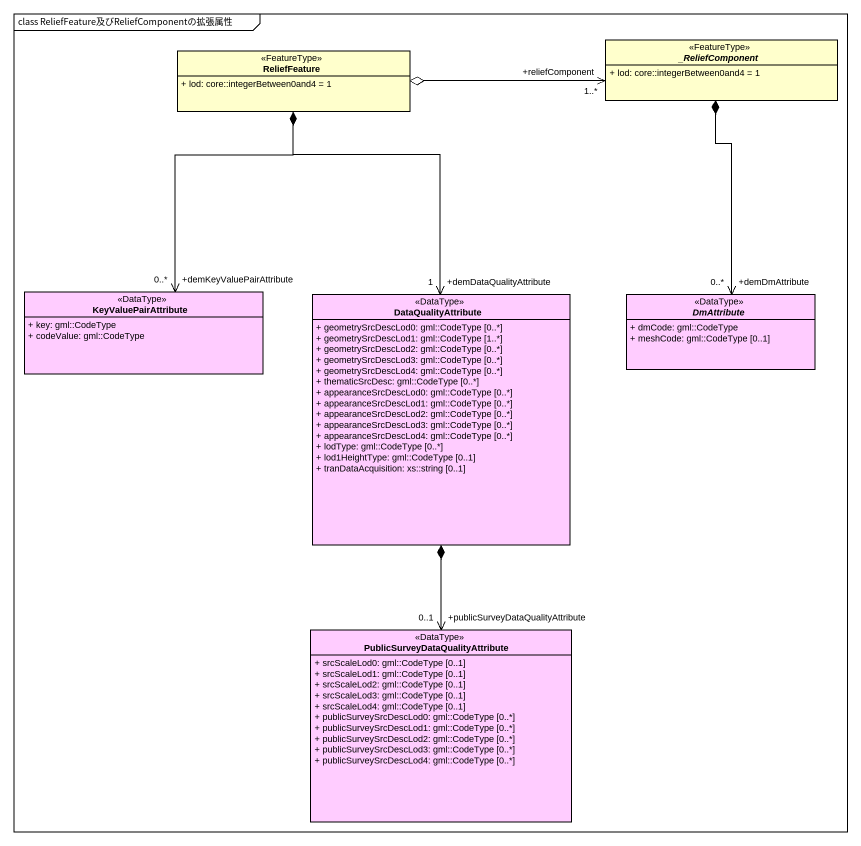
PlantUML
@startuml
mainframe class ReliefFeature及びReliefComponentの拡張属性
hide circle
hide empty members
skinparam classAttributeIconSize 0
class ReliefFeature <<FeatureType>> #FFFFCC {
  + lod: core::integerBetween0and4 = 1
}
abstract class "_ReliefComponent" as ReliefComponent <<FeatureType>> #FFFFCC {
  + lod: core::integerBetween0and4 = 1
}
class KeyValuePairAttribute <<DataType>> #FFCCFF {
  + key: gml::CodeType
  + codeValue: gml::CodeType
}
class DataQualityAttribute <<DataType>> #FFCCFF {
  + geometrySrcDescLod0: gml::CodeType [0..*]
  + geometrySrcDescLod1: gml::CodeType [1..*]
  + geometrySrcDescLod2: gml::CodeType [0..*]
  + geometrySrcDescLod3: gml::CodeType [0..*]
  + geometrySrcDescLod4: gml::CodeType [0..*]
  + thematicSrcDesc: gml::CodeType [0..*]
  + appearanceSrcDescLod0: gml::CodeType [0..*]
  + appearanceSrcDescLod1: gml::CodeType [0..*]
  + appearanceSrcDescLod2: gml::CodeType [0..*]
  + appearanceSrcDescLod3: gml::CodeType [0..*]
  + appearanceSrcDescLod4: gml::CodeType [0..*]
  + lodType: gml::CodeType [0..*]
  + lod1HeightType: gml::CodeType [0..1]
  + tranDataAcquisition: xs::string [0..1]
}
abstract class DmAttribute <<DataType>> #FFCCFF {
  + dmCode: gml::CodeType
  + meshCode: gml::CodeType [0..1]
}
class "PublicSurveyDataQualityAttribute" as PublicSurveyDataQualityAttri <<DataType>> #FFCCFF {
  + srcScaleLod0: gml::CodeType [0..1]
  + srcScaleLod1: gml::CodeType [0..1]
  + srcScaleLod2: gml::CodeType [0..1]
  + srcScaleLod3: gml::CodeType [0..1]
  + srcScaleLod4: gml::CodeType [0..1]
  + publicSurveySrcDescLod0: gml::CodeType [0..*]
  + publicSurveySrcDescLod1: gml::CodeType [0..*]
  + publicSurveySrcDescLod2: gml::CodeType [0..*]
  + publicSurveySrcDescLod3: gml::CodeType [0..*]
  + publicSurveySrcDescLod4: gml::CodeType [0..*]
}
ReliefComponent "+reliefComponent\n1..*" <-left-o ReliefFeature
KeyValuePairAttribute "+demKeyValuePairAttribute\n0..*" <-up-* ReliefFeature
DataQualityAttribute "+demDataQualityAttribute\n1" <-up-* ReliefFeature
DmAttribute "+demDmAttribute\n0..*" <-up-* ReliefComponent
PublicSurveyDataQualityAttri "+publicSurveyDataQualityAttribute\n0..1" <-up-* DataQualityAttribute
@enduml
